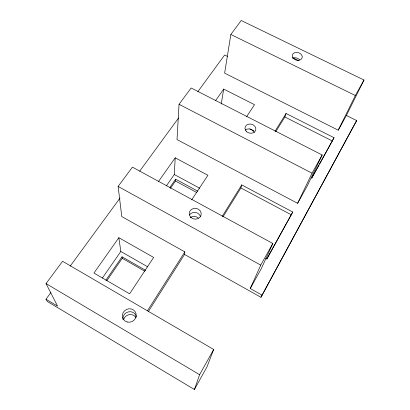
<?xml version="1.0" encoding="UTF-8"?>
<svg xmlns="http://www.w3.org/2000/svg" width="410" height="410" viewBox="0 0 410 410"><rect width="100%" height="100%" fill="white"/><g stroke="black" fill="none" stroke-linecap="round" stroke-linejoin="round"><path stroke-width="0.61" d="M166.332 185.961L174.281 174.516L175.213 157.819L207.906 175.285L191.67 199.865M179.052 104.299L177.007 139.564L297.609 203.314L307.069 186.284L322.178 154.995L191.152 87.986L179.052 104.299L312.036 173.184L297.609 203.314M170.411 188.405L175.495 181.02L175.608 179.18L197.83 191.188M184.536 254.446L184.833 251.883L121.78 216.572L118.111 186.427L132.415 167.136L272.809 243.468L261.329 268.586L250.254 288.522L262.077 295.144L260.955 297.306L184.536 254.446L148.302 311.626M230.845 34.481L224.629 73.134L338.229 130.19L346.404 115.471L363.998 80.027L241.213 20.5L230.845 34.481L355.352 95.52L363.998 80.027M221.231 104.058L223.701 89.073L254.523 104.699L246.564 116.753M223.03 216.798L240.901 187.959L241.731 184.91L292.76 212.047L266.828 259.151M275.827 131.61L284.894 116.978L286.067 113.493L334.042 137.719L319.764 163.81M46.002 299.213L47.217 301.411L194.422 389.5L199.614 374.689L213.682 349.463L62.576 261.283L46.038 283.582L57.579 306.132L46.002 299.213L50.912 292.499M213.682 349.463L206.942 366.955L194.422 389.5M250.254 288.522L260.734 265.116L272.809 243.468M338.229 130.19L355.352 95.52M346.404 115.471L356.649 120.566L260.955 297.306M262.077 295.144L356.649 120.566M292.76 212.047L266.736 258.894L265.624 258.279M311.682 177.976L334.042 137.719M311.743 178.258L319.149 164.922M312.036 173.184L322.178 154.995M222.24 216.316L241.731 184.91M275.054 131.231L286.067 113.493M147.451 310.76L184.833 251.883M106.907 280.604L122.241 258.305L122.031 256.809L145.76 270.39M105.877 280.261L122.031 256.809M169.894 187.467L175.608 179.18M102.387 278.041L120.817 251.473L118.849 237.703L153.647 257.434L129.621 293.811L93.946 273.055L118.849 237.703M158.337 181.738L175.213 157.819M215.619 100.532L223.701 89.073M70.177 266.162L120.043 198.004M139.682 171.154L178.591 117.967M197.856 91.635L224.675 54.971L227.488 56.37M292.73 57.748L298.413 60.521M284.894 116.978L332.418 141.025M249.808 128.919L253.785 130.964M240.901 187.959L291.413 214.871M174.281 174.516L199.798 188.282M175.495 181.02L196.487 192.372M118.111 186.427L260.734 265.116M120.817 251.473L147.738 266.838M122.241 258.305L144.73 271.184M46.038 283.582L199.614 374.689M292.745 58.164A5.048 3.88 15.7 0 1 299.638 59.942M245.226 130.062A5.448 4.541 13.8 0 1 254.333 132.45M189.563 214.948A5.925 5.371 7.3 0 1 195.452 212.467A5.925 5.371 7.3 0 1 200.382 216.5M190.404 217.536A5.842 5.309 7.2 0 1 198.255 218.033M123.728 319.323A6.801 6.478 -30.5 0 1 129.57 314.593A6.801 6.478 -30.5 0 1 136.074 317.847M122.928 319.416A6.898 6.57 -29.4 0 1 128.566 311.841A6.898 6.57 -29.4 0 1 136.366 316.648M293.114 58.189A5.11 3.905 15.7 0 0 301.796 58.594A5.11 3.905 15.7 0 0 296.83 52.393A5.11 3.905 15.7 0 0 293.114 58.189M190.998 217.495A6.012 5.427 7.4 0 0 201.028 215.26A6.012 5.427 7.4 0 0 193.648 208.454A6.012 5.427 7.4 0 0 190.998 217.495M246.733 131.779A5.52 4.577 13.7 0 0 255.758 130.016A5.52 4.577 13.7 0 0 248.757 124.117A5.52 4.577 13.7 0 0 246.733 131.779M127.187 322.004A7.006 6.662 -28.2 0 0 136.053 313.778A7.006 6.662 -28.2 0 0 124.614 310.713A7.006 6.662 -28.2 0 0 127.187 322.004"/></g></svg>
